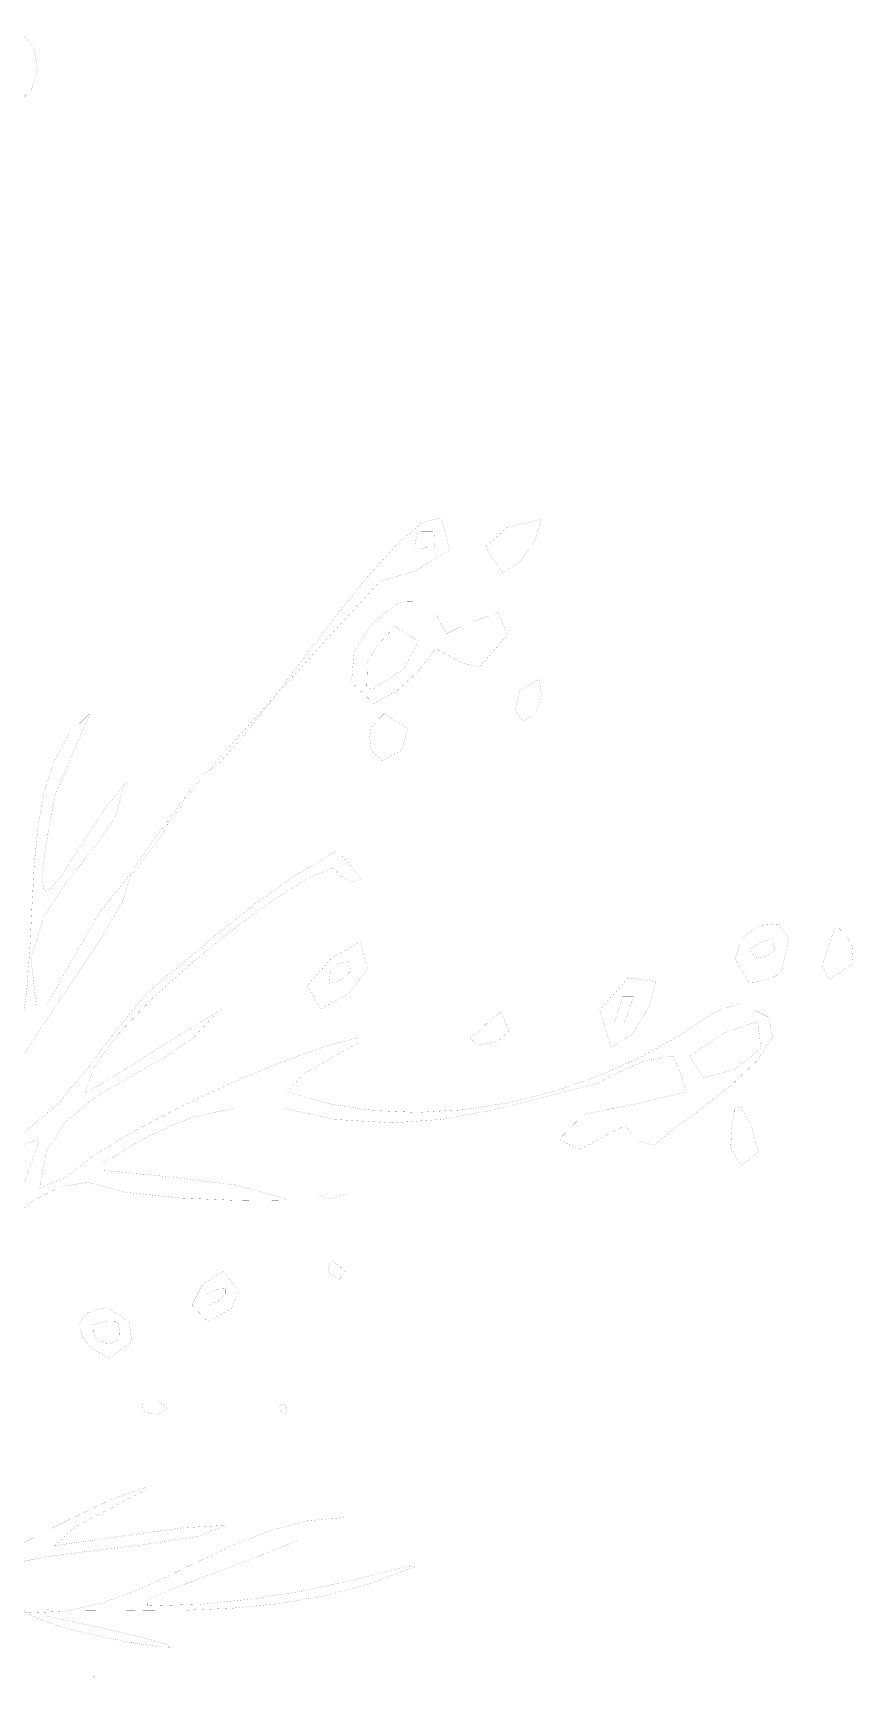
# Model space of a CAD drawing. Extents: x 0 to 56.3, y 0 to 80.3.
# Drawn here: x 45.84 to 56.31, y 58.9 to 79.9 of the extents above; entities that cross this region are included whole.
import ezdxf

# ---------------------------------------------------------------- set-up
doc = ezdxf.new("R2010")
doc.units = 0
doc.header["$LTSCALE"] = 0.000394
doc.header["$MEASUREMENT"] = 0
doc.layers.get('0').update_dxf_attribs({"linetype": 'CONTINUOUS'})
doc.layers.add('Alberi', color=8, linetype='CONTINUOUS')

# ---------------------------------------------------------------- blocks, each defined once
blk = doc.blocks.new('A$C3AE453EB')
at = {"layer": 'Alberi', "color": 9, "linetype": 'Continuous', "const_width": 0.001}
for points in [[(45.24, 78.9), (44.795, 78.984), (44.468, 79.114), (44.63, 79.59), (44.797, 79.534), (44.943, 79.453), (45.13, 79.33), (45.346, 79.745), (45.556, 79.9), (45.735, 79.858), (45.856, 79.681), (45.893, 79.434), (45.82, 79.18), (45.611, 78.981)], [(50.8, 73.32), (50.77, 73.337), (50.743, 73.35), (50.72, 73.36), (50.735, 73.5), (50.799, 73.54), (50.94, 73.54), (50.965, 73.484), (50.968, 73.407), (50.96, 73.33), (50.903, 73.33), (50.85, 73.327)], [(51.83, 73.01), (51.617, 73.338), (51.896, 73.59), (52.33, 73.69), (52.249, 73.43), (52.057, 73.144)], [(50.19, 71.34), (49.905, 71.61), (49.939, 72), (50.186, 72.386), (50.542, 72.645), (50.9, 72.65), (50.97, 72.51), (51.043, 72.37), (51.12, 72.23), (51.387, 72.365), (51.78, 72.498), (51.9, 72.22), (51.539, 71.805), (51.327, 71.856), (50.98, 72.04), (50.74, 71.737), (50.497, 71.511)], [(50.17, 71.52), (50.143, 71.53), (50.12, 71.54), (50.1, 71.55), (50.109, 71.87), (50.238, 72.087), (50.46, 72.32), (50.763, 72.137), (50.567, 71.777)], [(52.09, 71.11), (51.993, 71.25), (52.057, 71.51), (52.3, 71.65), (52.33, 71.457), (52.26, 71.224)], [(50.3, 70.61), (50.159, 70.735), (50.138, 70.906), (50.15, 71.03), (50.203, 71.09), (50.26, 71.15), (50.32, 71.21), (50.621, 71.024), (50.552, 70.75)], [(54.98, 67.78), (54.803, 68.082), (54.891, 68.342), (55.118, 68.508), (55.359, 68.525), (55.492, 68.34), (55.39, 67.9), (55.248, 67.827), (55.095, 67.787)], [(56, 67.81), (55.919, 67.999), (56.001, 68.261), (56.08, 68.47), (56.093, 68.47), (56.11, 68.47), (56.13, 68.47), (56.23, 68.369), (56.297, 68.241), (56.31, 68.02), (56.203, 67.95), (56.1, 67.88)], [(49.51, 67.44), (49.338, 67.737), (49.659, 68.097), (50.02, 68.3), (50.108, 67.957), (49.869, 67.637)], [(55.09, 68.09), (54.977, 68.191), (55.136, 68.293), (55.29, 68.34), (55.293, 68.29), (55.3, 68.24), (55.31, 68.19), (55.244, 68.14), (55.169, 68.107)], [(49.62, 67.77), (49.636, 67.938), (49.707, 68.009), (49.87, 68.05), (49.88, 68.01), (49.89, 67.97), (49.9, 67.93), (49.81, 67.844), (49.724, 67.79)], [(53.22, 66.95), (53.074, 67.428), (53.442, 67.839), (53.79, 67.79), (53.704, 67.466), (53.492, 67.115)], [(53.26, 67.26), (53.369, 67.6), (53.507, 67.6), (53.39, 67.26), (53.343, 67.26), (53.3, 67.26)], [(54.4, 66.56), (54.223, 66.838), (54.647, 67.129), (55.09, 67.28), (55.136, 66.938), (54.794, 66.669)], [(44.52, 64.13), (44.664, 64.579), (45.021, 65.164), (45.478, 65.642), (45.92, 65.77), (45.677, 65.074), (45.123, 64.42)], [(48.07, 63.45), (47.869, 63.661), (47.998, 63.92), (48.27, 64.09), (48.469, 63.84), (48.371, 63.614)], [(48.06, 63.66), (48.06, 63.707), (48.06, 63.75), (48.06, 63.79), (48.122, 63.838), (48.178, 63.863), (48.3, 63.87), (48.3, 63.85), (48.3, 63.827), (48.3, 63.8), (48.211, 63.724), (48.136, 63.683)], [(46.77, 63.17), (46.635, 63.241), (46.605, 63.319), (46.61, 63.41), (46.694, 63.438), (46.772, 63.455), (46.91, 63.45), (46.933, 63.387), (46.943, 63.314), (46.94, 63.23), (46.863, 63.188), (46.814, 63.172)], [(49.03, 62.27), (48.993, 62.32), (48.99, 62.358), (49, 62.4), (49.058, 62.382), (49.082, 62.335), (49.06, 62.27), (49.05, 62.27), (49.04, 62.27)], [(46.6, 58.9), (46.601, 58.921), (46.609, 58.929), (46.63, 58.93), (46.62, 58.92), (46.61, 58.91)]]:
    blk.add_lwpolyline(points, close=True, dxfattribs=at)
for points in [[(48, 70.43), (48.19, 70.55), (48.48, 70.868), (48.844, 71.327), (49.255, 71.867), (49.684, 72.429), (50.106, 72.953), (50.492, 73.381), (50.816, 73.653), (51.05, 73.71)], [(51.05, 73.71), (51.159, 73.298), (50.714, 73.032), (50.27, 72.9)], [(50.27, 72.9), (49.777, 72.366), (49.286, 71.829), (48.798, 71.29), (48.31, 70.75)], [(46.57, 71.22), (46.299, 70.946), (46.107, 70.605), (45.979, 70.207), (45.9, 69.763), (45.854, 69.283), (45.826, 68.777), (45.8, 68.254), (45.762, 67.725), (45.696, 67.2), (45.586, 66.689), (45.416, 66.202), (45.173, 65.749), (44.84, 65.34)], [(46.12, 70.18), (46.27, 70.53), (46.42, 70.877), (46.57, 71.22)], [(48.08, 70.47), (48.133, 70.54), (48.19, 70.61), (48.25, 70.68)], [(47.98, 70.36), (47.97, 70.36), (47.96, 70.36), (47.95, 70.36)], [(48.02, 70.41), (48.01, 70.42), (48.003, 70.427), (48, 70.43)], [(45.88, 67.48), (45.811, 68.093), (45.977, 68.619), (46.28, 69.08), (46.619, 69.502), (46.896, 69.907), (47.01, 70.32)], [(47.01, 70.32), (46.782, 70.029), (46.563, 69.705), (46.364, 69.391), (46.194, 69.131), (46.062, 68.969), (45.98, 68.95), (45.955, 69.116), (45.999, 69.511), (46.12, 70.18)], [(47.05, 70.31), (47.04, 70.32), (47.03, 70.327), (47.02, 70.33)], [(47.79, 70.15), (47.75, 70.107), (47.713, 70.06), (47.68, 70.01)], [(47.71, 69.99), (47.733, 70.047), (47.76, 70.1), (47.79, 70.15)], [(47.86, 70.25), (47.84, 70.227), (47.82, 70.2), (47.8, 70.17)], [(47.82, 70.15), (47.84, 70.18), (47.863, 70.21), (47.89, 70.24)], [(47.89, 70.24), (47.88, 70.247), (47.87, 70.25), (47.86, 70.25)], [(47.91, 70.26), (47.9, 70.27), (47.89, 70.277), (47.88, 70.28)], [(47.92, 70.27), (47.91, 70.28), (47.9, 70.287), (47.89, 70.29)], [(47.94, 70.29), (47.93, 70.297), (47.92, 70.3), (47.91, 70.3)], [(47.95, 70.31), (47.94, 70.317), (47.93, 70.32), (47.92, 70.32)], [(47.96, 70.34), (47.95, 70.347), (47.943, 70.35), (47.94, 70.35)], [(47.67, 69.94), (47.66, 69.95), (47.65, 69.957), (47.64, 69.96)], [(47.68, 69.96), (47.67, 69.967), (47.663, 69.97), (47.66, 69.97)], [(47.7, 69.98), (47.69, 69.99), (47.68, 69.997), (47.67, 70)], [(47.49, 69.75), (47.37, 69.587), (47.25, 69.42), (47.13, 69.25)], [(47.52, 69.71), (47.51, 69.727), (47.5, 69.74), (47.49, 69.75)], [(47.53, 69.75), (47.52, 69.757), (47.51, 69.76), (47.5, 69.76)], [(47.55, 69.77), (47.54, 69.777), (47.53, 69.78), (47.52, 69.78)], [(47.56, 69.8), (47.55, 69.8), (47.54, 69.797), (47.53, 69.79)], [(47.57, 69.83), (47.56, 69.83), (47.553, 69.83), (47.55, 69.83)], [(47.59, 69.84), (47.58, 69.847), (47.57, 69.85), (47.56, 69.85)], [(47.61, 69.92), (47.593, 69.907), (47.58, 69.89), (47.57, 69.87)], [(47.6, 69.86), (47.611, 69.867), (47.625, 69.887), (47.61, 69.92)], [(47.66, 69.93), (47.643, 69.93), (47.63, 69.93), (47.62, 69.93)], [(47.64, 69.91), (47.643, 69.92), (47.65, 69.927), (47.66, 69.93)], [(47.16, 69.23), (47.28, 69.39), (47.4, 69.55), (47.52, 69.71)], [(49.72, 69.46), (49.198, 69.15), (48.703, 68.802), (48.227, 68.428), (47.76, 68.037), (47.29, 67.64)], [(50.02, 69.1), (49.911, 69.251), (49.782, 69.396), (49.72, 69.46)], [(45.18, 65.59), (45.286, 66.048), (45.559, 66.596), (45.932, 67.191), (46.338, 67.79), (46.711, 68.348), (46.984, 68.822), (47.09, 69.17)], [(47.09, 69.17), (46.706, 68.699), (46.334, 68.065), (46.01, 67.48)], [(46.5, 66.36), (46.615, 66.696), (46.922, 67.115), (47.365, 67.58), (47.889, 68.051), (48.436, 68.492), (48.951, 68.862), (49.378, 69.124), (49.66, 69.24)], [(47.12, 69.18), (47.11, 69.187), (47.1, 69.19), (47.09, 69.19)], [(47.13, 69.2), (47.12, 69.207), (47.11, 69.21), (47.1, 69.21)], [(47.14, 69.22), (47.13, 69.22), (47.123, 69.22), (47.12, 69.22)], [(49.66, 69.24), (49.767, 69.142), (49.907, 69.052), (50.02, 69.1)], [(47.29, 67.64), (46.899, 67.169), (46.543, 66.691), (46.172, 66.244), (45.734, 65.865), (45.18, 65.59)], [(46.01, 67.48), (45.963, 67.48), (45.92, 67.48), (45.88, 67.48)], [(48.23, 67.42), (48.233, 67.43), (48.24, 67.437), (48.25, 67.44)], [(53.77, 65.7), (54.02, 65.907), (54.381, 66.175), (54.767, 66.479), (55.095, 66.791), (55.279, 67.084), (55.236, 67.333), (54.88, 67.51)], [(54.88, 67.51), (54.763, 67.477), (54.65, 67.44), (54.54, 67.4)], [(45.92, 65.15), (46.015, 65.642), (46.269, 66.017), (46.631, 66.312), (47.053, 66.562), (47.486, 66.803), (47.882, 67.07), (48.19, 67.4)], [(48.19, 67.4), (47.701, 67.104), (46.969, 66.643), (46.5, 66.36)], [(48.21, 67.4), (48.2, 67.407), (48.193, 67.41), (48.19, 67.41)], [(54.54, 67.4), (54.065, 67.083), (53.557, 66.806), (53.023, 66.571), (52.468, 66.382), (51.9, 66.241), (51.324, 66.153), (50.748, 66.12), (50.178, 66.145), (49.62, 66.23), (49.08, 66.38)], [(51.81, 67.4), (51.676, 67.3), (51.561, 67.181), (51.42, 67.08)], [(51.52, 66.98), (51.771, 67.025), (51.919, 67.162), (51.81, 67.4)], [(50, 67.08), (49.562, 66.961), (48.997, 66.757), (48.363, 66.492), (47.716, 66.19), (47.114, 65.874), (46.613, 65.57), (46.27, 65.3)], [(49.08, 66.38), (49.281, 66.601), (49.686, 66.842), (50, 67.01)], [(50, 67.01), (50, 67.037), (50, 67.06), (50, 67.08)], [(51.51, 66.99), (51.473, 67.02), (51.44, 67.047), (51.41, 67.07)], [(53.04, 66.49), (53.263, 66.608), (53.654, 66.783), (54.01, 66.84)], [(54.01, 66.84), (54.065, 66.719), (54.122, 66.582), (54.17, 66.38)], [(49.7, 66.03), (50.419, 65.986), (51.061, 66.031), (51.679, 66.144), (52.321, 66.304), (53.04, 66.49)], [(54.17, 66.38), (53.541, 66.229), (52.866, 66.095), (52.55, 65.77)], [(46.74, 65.48), (47.305, 65.815), (47.855, 66.053), (48.419, 66.178), (49.024, 66.176), (49.7, 66.03)], [(54.81, 66.19), (54.803, 66.17), (54.8, 66.15), (54.8, 66.13)], [(54.88, 66.18), (54.853, 66.187), (54.83, 66.19), (54.81, 66.19)], [(54.88, 65.44), (55.102, 65.612), (55.011, 65.948), (54.88, 66.18)], [(52.55, 65.77), (52.824, 65.648), (53.109, 65.802), (53.41, 65.96)], [(53.41, 65.96), (53.477, 65.844), (53.563, 65.757), (53.77, 65.7)], [(54.87, 65.45), (54.747, 65.675), (54.76, 65.895), (54.79, 66.12)], [(46.74, 65.38), (46.74, 65.417), (46.74, 65.45), (46.74, 65.48)], [(49.07, 65.02), (48.408, 65.196), (47.395, 65.318), (46.74, 65.38)], [(42.4, 62.88), (42.865, 62.816), (43.297, 62.892), (43.701, 63.08), (44.082, 63.352), (44.446, 63.68), (44.797, 64.036), (45.139, 64.39), (45.479, 64.715), (45.821, 64.982), (46.169, 65.164), (46.53, 65.23)], [(46.27, 65.3), (46.15, 65.25), (46.033, 65.2), (45.92, 65.15)], [(46.53, 65.23), (47.018, 65.1), (47.705, 65.028), (48.437, 64.997), (49.06, 64.99)], [(49.06, 64.99), (49.06, 65), (49.063, 65.01), (49.07, 65.02)], [(49.6, 65.03), (49.56, 65.04), (49.523, 65.05), (49.49, 65.06)], [(49.85, 65.08), (49.733, 65.08), (49.62, 65.08), (49.51, 65.08)], [(49.62, 65.02), (49.693, 65.04), (49.77, 65.06), (49.85, 65.08)], [(49.73, 63.99), (49.62, 64.071), (49.607, 64.132), (49.63, 64.2)], [(49.63, 64.2), (49.65, 64.21), (49.67, 64.217), (49.69, 64.22)], [(49.82, 64.09), (49.78, 64.13), (49.74, 64.167), (49.7, 64.2)], [(49.75, 63.98), (49.77, 64.02), (49.793, 64.057), (49.82, 64.09)], [(46.42, 63.41), (46.511, 63.543), (46.602, 63.591), (46.78, 63.63)], [(46.81, 62.98), (47.099, 63.191), (47.065, 63.45), (46.8, 63.62)], [(46.8, 62.99), (46.577, 63.115), (46.476, 63.246), (46.42, 63.41)], [(47.23, 62.4), (47.349, 62.44), (47.434, 62.44), (47.56, 62.34)], [(47.38, 62.27), (47.266, 62.302), (47.238, 62.342), (47.23, 62.4)], [(47.41, 62.26), (47.453, 62.287), (47.5, 62.31), (47.55, 62.33)], [(47.29, 61.34), (46.821, 61.172), (46.28, 60.912), (45.697, 60.618), (45.098, 60.346), (44.512, 60.154), (43.967, 60.1), (43.49, 60.24)], [(47.29, 61.31), (47.29, 61.32), (47.29, 61.33), (47.29, 61.34)], [(46.11, 60.59), (46.378, 60.83), (46.862, 61.084), (47.29, 61.31)], [(49.81, 60.95), (49.338, 60.906), (48.885, 60.788), (48.445, 60.618), (48.013, 60.418), (47.583, 60.209), (47.151, 60.015), (46.71, 59.855), (46.256, 59.753), (45.783, 59.731), (45.286, 59.809), (44.76, 60.01)], [(47.31, 59.91), (47.912, 60.15), (48.575, 60.396), (49.231, 60.66), (49.81, 60.95)], [(44.77, 60.12), (45.395, 60.325), (46.003, 60.447), (46.616, 60.527), (47.257, 60.602), (47.95, 60.71)], [(48.31, 60.85), (47.755, 60.818), (46.758, 60.682), (46.11, 60.59)], [(47.95, 60.71), (48.07, 60.76), (48.19, 60.807), (48.31, 60.85)], [(46.02, 59.77), (46.6, 59.766), (47.189, 59.761), (47.784, 59.765), (48.383, 59.791), (48.98, 59.85), (49.572, 59.952), (50.157, 60.108), (50.73, 60.33)], [(50.59, 60.32), (49.923, 60.149), (49.272, 60.01), (48.625, 59.907), (47.971, 59.842), (47.3, 59.82)], [(50.73, 60.33), (50.68, 60.33), (50.633, 60.327), (50.59, 60.32)], [(47.3, 59.82), (47.3, 59.85), (47.303, 59.88), (47.31, 59.91)], [(45.7, 59.78), (45.798, 59.703), (45.98, 59.625), (46.22, 59.548), (46.496, 59.476), (46.783, 59.412), (47.059, 59.359), (47.3, 59.319), (47.482, 59.296), (47.582, 59.294), (47.576, 59.315), (47.44, 59.361), (47.151, 59.438), (46.686, 59.546), (46.02, 59.69)], [(46.02, 59.69), (46.02, 59.72), (46.02, 59.747), (46.02, 59.77)]]:
    blk.add_lwpolyline(points, dxfattribs=at)

msp = doc.modelspace()

# ---------------------------------------------------------------- block references
at = {"linetype": 'Continuous'}
msp.add_blockref('A$C3AE453EB', (0, 0), dxfattribs=at)

doc.saveas('drawing.dxf')
